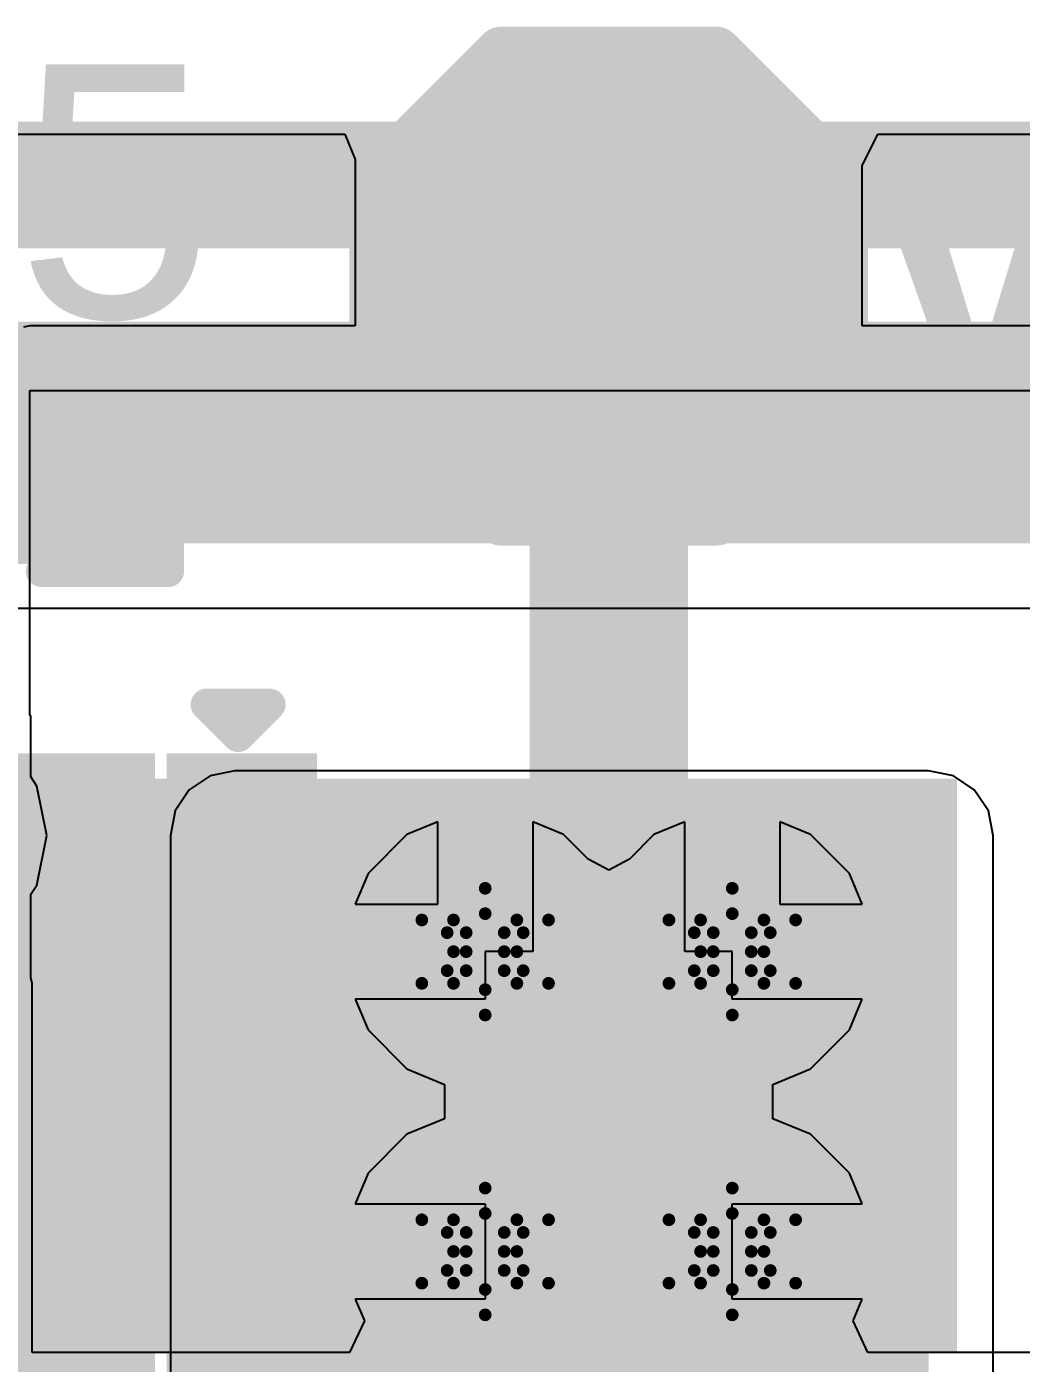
# Model space of a CAD drawing. Header units: inches. Extents: x -18 to 237, y -41 to 211.
# Drawn here: x 28.46 to 32.45, y 104.98 to 110.34 of the extents above; entities that cross this region are included whole.
import ezdxf

# ---------------------------------------------------------------- set-up
doc = ezdxf.new("R2010")
doc.units = ezdxf.units.IN
for name, color, linetype in [('Bottom Layer', 5, 'Continuous'), ('Bottom Solder', 6, 'Continuous'), ('Drill Drawing', 1, 'Continuous'), ('Top Layer', 1, 'Continuous'), ('Top Overlay', 2, 'Continuous'), ('Top Paste', 8, 'Continuous'), ('Top Solder', 216, 'Continuous'), ('Via Holes', 16, 'Continuous')]:
    doc.layers.add(name, color=color, linetype=linetype)
doc.styles.add('Arial', font='', dxfattribs={"height": 0.2})
doc.styles.add('Arial_Bold', font='', dxfattribs={"height": 0.2})
doc.styles.get('Arial').set_extended_font_data('Arial')
doc.styles.get('Arial_Bold').set_extended_font_data('Arial', bold=True)

# ---------------------------------------------------------------- blocks, each defined once
blk = doc.blocks.new('CSD25310Q2_33')
at = {"layer": 'Top Layer'}
for points in [[(-1.15, 0.85), (-0.695, 0.85), (-0.695, 0.45), (-1.15, 0.45)], [(-0.55, 0.85), (0.55, 0.85), (0.55, -0.2), (-0.55, -0.2)], [(1.15, 0.45), (0.695, 0.45), (0.695, 0.85), (1.15, 0.85)], [(-1.15, 0.2), (-0.695, 0.2), (-0.695, -0.2), (-1.15, -0.2)], [(1.15, -0.2), (0.695, -0.2), (0.695, 0.2), (1.15, 0.2)], [(-1.15, -0.45), (-0.695, -0.45), (-0.695, -0.85), (-1.15, -0.85)], [(-0.329, -0.45), (0.521, -0.45), (0.521, -0.85), (-0.329, -0.85)], [(1.15, -0.85), (0.695, -0.85), (0.695, -0.45), (1.15, -0.45)]]:
    blk.add_hatch(color=1, dxfattribs=at).paths.add_polyline_path(points)
at = {"layer": 'Top Paste'}
for points in [[(-0.5, 0.8), (0.5, 0.8), (0.5, -0.15), (-0.5, -0.15)], [(-0.279, -0.5), (0.471, -0.5), (0.471, -0.8), (-0.279, -0.8)]]:
    blk.add_hatch(color=8, dxfattribs=at).paths.add_polyline_path(points)
at = {"layer": 'Top Solder'}
for points in [[(-1.2516, 0.9516), (-0.5934, 0.9516), (-0.5934, 0.3484), (-1.2516, 0.3484)], [(-0.6516, 0.9516), (0.6516, 0.9516), (0.6516, -0.3016), (-0.6516, -0.3016)], [(1.2516, 0.3484), (0.5934, 0.3484), (0.5934, 0.9516), (1.2516, 0.9516)], [(-1.2516, 0.3016), (-0.5934, 0.3016), (-0.5934, -0.3016), (-1.2516, -0.3016)], [(1.2516, -0.3016), (0.5934, -0.3016), (0.5934, 0.3016), (1.2516, 0.3016)], [(-1.2516, -0.3484), (-0.5934, -0.3484), (-0.5934, -0.9516), (-1.2516, -0.9516)], [(-0.4306, -0.3484), (0.6226, -0.3484), (0.6226, -0.9516), (-0.4306, -0.9516)], [(1.2516, -0.9516), (0.5934, -0.9516), (0.5934, -0.3484), (1.2516, -0.3484)]]:
    blk.add_hatch(color=216, dxfattribs=at).paths.add_polyline_path(points)
at = {"layer": 'Top Overlay'}
for points in [[(1, 1.0684, 0.127, 0.127, 0), (-1, 1.0684, 0.127, 0.127, 0)], [(-1.4478, 0.508, 0.127, 0.127, 0), (-1.4478, 0.762, 0.127, 0.127, 0)], [(-1.3208, 0.635, 0.127, 0.127, 0), (-1.4478, 0.762, 0.127, 0.127, 0)], [(-1.4478, 0.508, 0.127, 0.127, 0), (-1.3208, 0.635, 0.127, 0.127, 0)], [(1, -1.0684, 0.127, 0.127, 0), (-1, -1.0684, 0.127, 0.127, 0)]]:
    blk.add_lwpolyline(points, format="xyseb", dxfattribs=at)
for points in [[(-1.0318, 1.0684, 0.0635, 0.0635, 1), (-0.9683, 1.0684, 0.0635, 0.0635, 1)], [(0.9683, 1.0684, 0.0635, 0.0635, 1), (1.0318, 1.0684, 0.0635, 0.0635, 1)], [(-1.4795, 0.762, 0.0635, 0.0635, 1), (-1.4161, 0.762, 0.0635, 0.0635, 1)], [(-1.4795, 0.762, 0.0635, 0.0635, 1), (-1.4161, 0.762, 0.0635, 0.0635, 1)], [(-1.3525, 0.635, 0.0635, 0.0635, 1), (-1.2891, 0.635, 0.0635, 0.0635, 1)], [(-1.3525, 0.635, 0.0635, 0.0635, 1), (-1.2891, 0.635, 0.0635, 0.0635, 1)], [(-1.4795, 0.508, 0.0635, 0.0635, 1), (-1.4161, 0.508, 0.0635, 0.0635, 1)], [(-1.4795, 0.508, 0.0635, 0.0635, 1), (-1.4161, 0.508, 0.0635, 0.0635, 1)], [(-1.0318, -1.0684, 0.0635, 0.0635, 1), (-0.9683, -1.0684, 0.0635, 0.0635, 1)], [(0.9683, -1.0684, 0.0635, 0.0635, 1), (1.0318, -1.0684, 0.0635, 0.0635, 1)]]:
    blk.add_lwpolyline(points, format="xyseb", close=True, dxfattribs=at)
blk = doc.blocks.new('T__________92')
at = {"layer": 'Top Layer'}
blk.add_hatch(color=1, dxfattribs=at).paths.add_polyline_path([(0.381, 0.762), (-0.381, 0.762), (-0.762, 0.381), (-0.762, -0.381), (-0.381, -0.762), (0.381, -0.762), (0.762, -0.381), (0.762, 0.381)])
at = {"layer": 'Top Paste'}
blk.add_hatch(color=8, dxfattribs=at).paths.add_polyline_path([(0.381, 0.762), (-0.381, 0.762), (-0.762, 0.381), (-0.762, -0.381), (-0.381, -0.762), (0.381, -0.762), (0.762, -0.381), (0.762, 0.381)])
at = {"layer": 'Top Solder'}
blk.add_hatch(color=216, dxfattribs=at).paths.add_polyline_path([(0.4318, 0.8636), (-0.4318, 0.8636), (-0.8636, 0.4318), (-0.8636, -0.4318), (-0.4318, -0.8636), (0.4318, -0.8636), (0.8636, -0.4318), (0.8636, 0.4318)])
at = {"layer": 'Top Overlay'}
for points in [[(-0.4318, 0.9398, 0.2, 0.2, 0), (-0.9398, 0.4318, 0.2, 0.2, 0)], [(0.4318, 0.9398, 0.2, 0.2, 0), (-0.4318, 0.9398, 0.2, 0.2, 0)], [(0.4318, 0.9398, 0.2, 0.2, 0), (-0.4318, 0.9398, 0.2, 0.2, 0)], [(0.9398, 0.4318, 0.2, 0.2, 0), (0.4318, 0.9398, 0.2, 0.2, 0)], [(-0.9398, 0.4318, 0.2, 0.2, 0), (-0.9398, -0.4318, 0.2, 0.2, 0)], [(0.9398, 0.4318, 0.2, 0.2, 0), (0.9398, -0.4318, 0.2, 0.2, 0)], [(-0.4318, -0.9398, 0.2, 0.2, 0), (-0.9398, -0.4318, 0.2, 0.2, 0)], [(0.9398, -0.4318, 0.2, 0.2, 0), (0.4318, -0.9398, 0.2, 0.2, 0)], [(0.4318, -0.9398, 0.2, 0.2, 0), (-0.4318, -0.9398, 0.2, 0.2, 0)], [(0.4318, -0.9398, 0.2, 0.2, 0), (-0.4318, -0.9398, 0.2, 0.2, 0)]]:
    blk.add_lwpolyline(points, format="xyseb", dxfattribs=at)
for points in [[(-0.4818, 0.9398, 0.1, 0.1, 1), (-0.3818, 0.9398, 0.1, 0.1, 1)], [(-0.4818, 0.9398, 0.1, 0.1, 1), (-0.3818, 0.9398, 0.1, 0.1, 1)], [(-0.4818, 0.9398, 0.1, 0.1, 1), (-0.3818, 0.9398, 0.1, 0.1, 1)], [(0.3818, 0.9398, 0.1, 0.1, 1), (0.4818, 0.9398, 0.1, 0.1, 1)], [(0.3818, 0.9398, 0.1, 0.1, 1), (0.4818, 0.9398, 0.1, 0.1, 1)], [(0.3818, 0.9398, 0.1, 0.1, 1), (0.4818, 0.9398, 0.1, 0.1, 1)], [(-0.9898, 0.4318, 0.1, 0.1, 1), (-0.8898, 0.4318, 0.1, 0.1, 1)], [(-0.9898, 0.4318, 0.1, 0.1, 1), (-0.8898, 0.4318, 0.1, 0.1, 1)], [(0.8898, 0.4318, 0.1, 0.1, 1), (0.9898, 0.4318, 0.1, 0.1, 1)], [(0.8898, 0.4318, 0.1, 0.1, 1), (0.9898, 0.4318, 0.1, 0.1, 1)], [(-0.9898, -0.4318, 0.1, 0.1, 1), (-0.8898, -0.4318, 0.1, 0.1, 1)], [(-0.9898, -0.4318, 0.1, 0.1, 1), (-0.8898, -0.4318, 0.1, 0.1, 1)], [(0.8898, -0.4318, 0.1, 0.1, 1), (0.9898, -0.4318, 0.1, 0.1, 1)], [(0.8898, -0.4318, 0.1, 0.1, 1), (0.9898, -0.4318, 0.1, 0.1, 1)], [(-0.4818, -0.9398, 0.1, 0.1, 1), (-0.3818, -0.9398, 0.1, 0.1, 1)], [(-0.4818, -0.9398, 0.1, 0.1, 1), (-0.3818, -0.9398, 0.1, 0.1, 1)], [(-0.4818, -0.9398, 0.1, 0.1, 1), (-0.3818, -0.9398, 0.1, 0.1, 1)], [(0.3818, -0.9398, 0.1, 0.1, 1), (0.4818, -0.9398, 0.1, 0.1, 1)], [(0.3818, -0.9398, 0.1, 0.1, 1), (0.4818, -0.9398, 0.1, 0.1, 1)], [(0.3818, -0.9398, 0.1, 0.1, 1), (0.4818, -0.9398, 0.1, 0.1, 1)]]:
    blk.add_lwpolyline(points, format="xyseb", close=True, dxfattribs=at)
blk = doc.blocks.new('C___0402_158')
at = {"layer": 'Top Layer'}
for points in [[(-0.6985, -0.3175), (-0.6985, 0.3175), (-0.2413, 0.3175), (-0.2413, -0.3175)], [(0.2413, -0.3175), (0.2413, 0.3175), (0.6985, 0.3175), (0.6985, -0.3175)]]:
    blk.add_hatch(color=1, dxfattribs=at).paths.add_polyline_path(points)
at = {"layer": 'Top Paste'}
for points in [[(-0.6985, -0.3175), (-0.6985, 0.3175), (-0.2413, 0.3175), (-0.2413, -0.3175)], [(0.2413, -0.3175), (0.2413, 0.3175), (0.6985, 0.3175), (0.6985, -0.3175)]]:
    blk.add_hatch(color=8, dxfattribs=at).paths.add_polyline_path(points)
at = {"layer": 'Top Solder'}
for points in [[(-0.7585, -0.3775), (-0.7585, 0.3775), (-0.1813, 0.3775), (-0.1813, -0.3775)], [(0.1813, -0.3775), (0.1813, 0.3775), (0.7585, 0.3775), (0.7585, -0.3775)]]:
    blk.add_hatch(color=216, dxfattribs=at).paths.add_polyline_path(points)
at = {"layer": 'Top Overlay'}
for points in [[(-0.7874, 0.4064, 0.127, 0.127, 0), (-0.7874, -0.4064, 0.127, 0.127, 0)], [(-0.2794, 0.4064, 0.127, 0.127, 0), (-0.7874, 0.4064, 0.127, 0.127, 0)], [(0.7874, 0.4064, 0.127, 0.127, 0), (0.2794, 0.4064, 0.127, 0.127, 0)], [(0.7874, 0.4064, 0.127, 0.127, 0), (0.7874, -0.4064, 0.127, 0.127, 0)], [(-0.2794, -0.4064, 0.127, 0.127, 0), (-0.7874, -0.4064, 0.127, 0.127, 0)], [(0.7874, -0.4064, 0.127, 0.127, 0), (0.2794, -0.4064, 0.127, 0.127, 0)]]:
    blk.add_lwpolyline(points, format="xyseb", dxfattribs=at)
for points in [[(-0.8191, 0.4064, 0.0635, 0.0635, 1), (-0.7556, 0.4064, 0.0635, 0.0635, 1)], [(-0.8191, 0.4064, 0.0635, 0.0635, 1), (-0.7556, 0.4064, 0.0635, 0.0635, 1)], [(-0.3111, 0.4064, 0.0635, 0.0635, 1), (-0.2477, 0.4064, 0.0635, 0.0635, 1)], [(0.2477, 0.4064, 0.0635, 0.0635, 1), (0.3111, 0.4064, 0.0635, 0.0635, 1)], [(0.7556, 0.4064, 0.0635, 0.0635, 1), (0.8191, 0.4064, 0.0635, 0.0635, 1)], [(0.7556, 0.4064, 0.0635, 0.0635, 1), (0.8191, 0.4064, 0.0635, 0.0635, 1)], [(-0.8191, -0.4064, 0.0635, 0.0635, 1), (-0.7556, -0.4064, 0.0635, 0.0635, 1)], [(-0.8191, -0.4064, 0.0635, 0.0635, 1), (-0.7556, -0.4064, 0.0635, 0.0635, 1)], [(-0.3111, -0.4064, 0.0635, 0.0635, 1), (-0.2477, -0.4064, 0.0635, 0.0635, 1)], [(0.2477, -0.4064, 0.0635, 0.0635, 1), (0.3111, -0.4064, 0.0635, 0.0635, 1)], [(0.7556, -0.4064, 0.0635, 0.0635, 1), (0.8191, -0.4064, 0.0635, 0.0635, 1)], [(0.7556, -0.4064, 0.0635, 0.0635, 1), (0.8191, -0.4064, 0.0635, 0.0635, 1)]]:
    blk.add_lwpolyline(points, format="xyseb", close=True, dxfattribs=at)

msp = doc.modelspace()

# ---------------------------------------------------------------- hatches: boundary and pattern name
at = {"layer": 'Bottom Layer'}
msp.add_hatch(color=5, dxfattribs=at).paths.add_polyline_path([(29.2989, 104.905), (32.0802, 104.905), (32.0802, 107.0975), (29.2989, 107.0975)])
h = msp.add_hatch(color=5, dxfattribs=at)
edge = h.paths.add_edge_path()
edge.add_arc((30.3022, 106.6322), 0.3, 0, 360)
h = msp.add_hatch(color=5, dxfattribs=at)
edge = h.paths.add_edge_path()
edge.add_arc((31.2928, 106.6322), 0.3, 0, 360)
h = msp.add_hatch(color=5, dxfattribs=at)
edge = h.paths.add_edge_path()
edge.add_arc((30.3022, 105.4305), 0.3, 0, 360)
h = msp.add_hatch(color=5, dxfattribs=at)
edge = h.paths.add_edge_path()
edge.add_arc((31.2928, 105.4305), 0.3, 0, 360)
at = {"layer": 'Bottom Solder'}
h = msp.add_hatch(color=6, dxfattribs=at)
edge = h.paths.add_edge_path()
edge.add_arc((30.3022, 106.6322), 0.4016, 0, 360)
h = msp.add_hatch(color=6, dxfattribs=at)
edge = h.paths.add_edge_path()
edge.add_arc((31.2928, 106.6322), 0.4016, 0, 360)
h = msp.add_hatch(color=6, dxfattribs=at)
edge = h.paths.add_edge_path()
edge.add_arc((30.3022, 105.4305), 0.4016, 0, 360)
h = msp.add_hatch(color=6, dxfattribs=at)
edge = h.paths.add_edge_path()
edge.add_arc((31.2928, 105.4305), 0.4016, 0, 360)
at = {"layer": 'Top Layer'}
msp.add_hatch(color=1, dxfattribs=at).paths.add_polyline_path([(28.4766, 105.025), (32.1945, 105.025), (32.1945, 107.325), (28.4766, 107.325)])
h = msp.add_hatch(color=1, dxfattribs=at)
edge = h.paths.add_edge_path()
edge.add_arc((30.3022, 106.6322), 0.3, 0, 360)
h = msp.add_hatch(color=1, dxfattribs=at)
edge = h.paths.add_edge_path()
edge.add_arc((31.2928, 106.6322), 0.3, 0, 360)
h = msp.add_hatch(color=1, dxfattribs=at)
edge = h.paths.add_edge_path()
edge.add_arc((30.3022, 105.4305), 0.3, 0, 360)
h = msp.add_hatch(color=1, dxfattribs=at)
edge = h.paths.add_edge_path()
edge.add_arc((31.2928, 105.4305), 0.3, 0, 360)
at = {"layer": 'Top Solder'}
h = msp.add_hatch(color=216, dxfattribs=at)
edge = h.paths.add_edge_path()
edge.add_arc((30.3022, 106.6322), 0.4016, 0, 360)
h = msp.add_hatch(color=216, dxfattribs=at)
edge = h.paths.add_edge_path()
edge.add_arc((31.2928, 106.6322), 0.4016, 0, 360)
h = msp.add_hatch(color=216, dxfattribs=at)
edge = h.paths.add_edge_path()
edge.add_arc((30.3022, 105.4305), 0.4016, 0, 360)
h = msp.add_hatch(color=216, dxfattribs=at)
edge = h.paths.add_edge_path()
edge.add_arc((31.2928, 105.4305), 0.4016, 0, 360)
at = {"layer": 'Via Holes'}
h = msp.add_hatch(color=7, dxfattribs=at)
edge = h.paths.add_edge_path()
edge.add_arc((30.3022, 106.6322), 0.15, 0, 360)
h = msp.add_hatch(color=7, dxfattribs=at)
edge = h.paths.add_edge_path()
edge.add_arc((31.2928, 106.6322), 0.15, 0, 360)
h = msp.add_hatch(color=7, dxfattribs=at)
edge = h.paths.add_edge_path()
edge.add_arc((30.3022, 105.4305), 0.15, 0, 360)
h = msp.add_hatch(color=7, dxfattribs=at)
edge = h.paths.add_edge_path()
edge.add_arc((31.2928, 105.4305), 0.15, 0, 360)

# ---------------------------------------------------------------- linework, layer by layer
at = {"layer": 'Bottom Layer'}
for p, q in [((25.9892, 108.0084), (35.0724, 108.0084)), ((29.2989, 107.3565), (29.1998, 107.3368)), ((32.0802, 107.3565), (29.2989, 107.3565)), ((32.1793, 107.3368), (32.0802, 107.3565)), ((29.1998, 107.3368), (29.1158, 107.2806)), ((32.2633, 107.2806), (32.1793, 107.3368)), ((29.1158, 107.2806), (29.0596, 107.1966)), ((32.3195, 107.1966), (32.2633, 107.2806)), ((29.0596, 107.1966), (29.0399, 107.0975)), ((32.3392, 107.0975), (32.3195, 107.1966)), ((29.0399, 107.0975), (29.0399, 104.905)), ((32.3392, 104.905), (32.3392, 107.0975))]:
    msp.add_line(p, q, dxfattribs=at)
for points in [[(21.9157, 109.7056, 0.508, 0.508, 0), (38.7582, 109.7056, 0.508, 0.508, 0)], [(22.7295, 108.7129, 0.889, 0.889, 0), (35.4605, 108.7129, 0.889, 0.889, 0)]]:
    msp.add_lwpolyline(points, format="xyseb", dxfattribs=at)
at = {"layer": 'Drill Drawing'}
for points in [[(30.1752, 106.7592, 0.0508, 0.0508, 0), (30.3022, 106.8862, 0.0508, 0.0508, 0)], [(30.3022, 106.8862, 0.0508, 0.0508, 0), (30.4292, 106.7592, 0.0508, 0.0508, 0)], [(31.1658, 106.7592, 0.0508, 0.0508, 0), (31.2928, 106.8862, 0.0508, 0.0508, 0)], [(31.2928, 106.8862, 0.0508, 0.0508, 0), (31.4198, 106.7592, 0.0508, 0.0508, 0)], [(30.0482, 106.7592, 0.0508, 0.0508, 0), (30.1752, 106.6322, 0.0508, 0.0508, 0)], [(30.0482, 106.7592, 0.0508, 0.0508, 0), (30.1752, 106.7592, 0.0508, 0.0508, 0)], [(30.226, 106.7084, 0.0508, 0.0508, 0), (30.3022, 106.7846, 0.0508, 0.0508, 0)], [(30.3022, 106.7846, 0.0508, 0.0508, 0), (30.3784, 106.7084, 0.0508, 0.0508, 0)], [(30.4292, 106.7592, 0.0508, 0.0508, 0), (30.5562, 106.7592, 0.0508, 0.0508, 0)], [(30.4292, 106.6322, 0.0508, 0.0508, 0), (30.5562, 106.7592, 0.0508, 0.0508, 0)], [(31.0388, 106.7592, 0.0508, 0.0508, 0), (31.1658, 106.6322, 0.0508, 0.0508, 0)], [(31.0388, 106.7592, 0.0508, 0.0508, 0), (31.1658, 106.7592, 0.0508, 0.0508, 0)], [(31.2166, 106.7084, 0.0508, 0.0508, 0), (31.2928, 106.7846, 0.0508, 0.0508, 0)], [(31.2928, 106.7846, 0.0508, 0.0508, 0), (31.369, 106.7084, 0.0508, 0.0508, 0)], [(31.4198, 106.7592, 0.0508, 0.0508, 0), (31.5468, 106.7592, 0.0508, 0.0508, 0)], [(31.4198, 106.6322, 0.0508, 0.0508, 0), (31.5468, 106.7592, 0.0508, 0.0508, 0)], [(30.1498, 106.7084, 0.0508, 0.0508, 0), (30.226, 106.6322, 0.0508, 0.0508, 0)], [(30.1498, 106.7084, 0.0508, 0.0508, 0), (30.226, 106.7084, 0.0508, 0.0508, 0)], [(30.3784, 106.7084, 0.0508, 0.0508, 0), (30.4546, 106.7084, 0.0508, 0.0508, 0)], [(30.3784, 106.6322, 0.0508, 0.0508, 0), (30.4546, 106.7084, 0.0508, 0.0508, 0)], [(31.1404, 106.7084, 0.0508, 0.0508, 0), (31.2166, 106.6322, 0.0508, 0.0508, 0)], [(31.1404, 106.7084, 0.0508, 0.0508, 0), (31.2166, 106.7084, 0.0508, 0.0508, 0)], [(31.369, 106.7084, 0.0508, 0.0508, 0), (31.4452, 106.7084, 0.0508, 0.0508, 0)], [(31.369, 106.6322, 0.0508, 0.0508, 0), (31.4452, 106.7084, 0.0508, 0.0508, 0)], [(30.0482, 106.5052, 0.0508, 0.0508, 0), (30.1752, 106.6322, 0.0508, 0.0508, 0)], [(30.1498, 106.556, 0.0508, 0.0508, 0), (30.226, 106.6322, 0.0508, 0.0508, 0)], [(30.3784, 106.6322, 0.0508, 0.0508, 0), (30.4546, 106.556, 0.0508, 0.0508, 0)], [(30.4292, 106.6322, 0.0508, 0.0508, 0), (30.5562, 106.5052, 0.0508, 0.0508, 0)], [(31.0388, 106.5052, 0.0508, 0.0508, 0), (31.1658, 106.6322, 0.0508, 0.0508, 0)], [(31.1404, 106.556, 0.0508, 0.0508, 0), (31.2166, 106.6322, 0.0508, 0.0508, 0)], [(31.369, 106.6322, 0.0508, 0.0508, 0), (31.4452, 106.556, 0.0508, 0.0508, 0)], [(31.4198, 106.6322, 0.0508, 0.0508, 0), (31.5468, 106.5052, 0.0508, 0.0508, 0)], [(30.1498, 106.556, 0.0508, 0.0508, 0), (30.226, 106.556, 0.0508, 0.0508, 0)], [(30.226, 106.556, 0.0508, 0.0508, 0), (30.3022, 106.4798, 0.0508, 0.0508, 0)], [(30.3022, 106.4798, 0.0508, 0.0508, 0), (30.3784, 106.556, 0.0508, 0.0508, 0)], [(30.3784, 106.556, 0.0508, 0.0508, 0), (30.4546, 106.556, 0.0508, 0.0508, 0)], [(31.1404, 106.556, 0.0508, 0.0508, 0), (31.2166, 106.556, 0.0508, 0.0508, 0)], [(31.2166, 106.556, 0.0508, 0.0508, 0), (31.2928, 106.4798, 0.0508, 0.0508, 0)], [(31.2928, 106.4798, 0.0508, 0.0508, 0), (31.369, 106.556, 0.0508, 0.0508, 0)], [(31.369, 106.556, 0.0508, 0.0508, 0), (31.4452, 106.556, 0.0508, 0.0508, 0)], [(30.0482, 106.5052, 0.0508, 0.0508, 0), (30.1752, 106.5052, 0.0508, 0.0508, 0)], [(30.1752, 106.5052, 0.0508, 0.0508, 0), (30.3022, 106.3782, 0.0508, 0.0508, 0)], [(30.3022, 106.3782, 0.0508, 0.0508, 0), (30.4292, 106.5052, 0.0508, 0.0508, 0)], [(30.4292, 106.5052, 0.0508, 0.0508, 0), (30.5562, 106.5052, 0.0508, 0.0508, 0)], [(31.0388, 106.5052, 0.0508, 0.0508, 0), (31.1658, 106.5052, 0.0508, 0.0508, 0)], [(31.1658, 106.5052, 0.0508, 0.0508, 0), (31.2928, 106.3782, 0.0508, 0.0508, 0)], [(31.2928, 106.3782, 0.0508, 0.0508, 0), (31.4198, 106.5052, 0.0508, 0.0508, 0)], [(31.4198, 106.5052, 0.0508, 0.0508, 0), (31.5468, 106.5052, 0.0508, 0.0508, 0)], [(30.1752, 105.5575, 0.0508, 0.0508, 0), (30.3022, 105.6845, 0.0508, 0.0508, 0)], [(30.3022, 105.6845, 0.0508, 0.0508, 0), (30.4292, 105.5575, 0.0508, 0.0508, 0)], [(31.1658, 105.5575, 0.0508, 0.0508, 0), (31.2928, 105.6845, 0.0508, 0.0508, 0)], [(31.2928, 105.6845, 0.0508, 0.0508, 0), (31.4198, 105.5575, 0.0508, 0.0508, 0)], [(30.226, 105.5067, 0.0508, 0.0508, 0), (30.3022, 105.5829, 0.0508, 0.0508, 0)], [(30.3022, 105.5829, 0.0508, 0.0508, 0), (30.3784, 105.5067, 0.0508, 0.0508, 0)], [(31.2166, 105.5067, 0.0508, 0.0508, 0), (31.2928, 105.5829, 0.0508, 0.0508, 0)], [(31.2928, 105.5829, 0.0508, 0.0508, 0), (31.369, 105.5067, 0.0508, 0.0508, 0)], [(30.0482, 105.5575, 0.0508, 0.0508, 0), (30.1752, 105.4305, 0.0508, 0.0508, 0)], [(30.0482, 105.5575, 0.0508, 0.0508, 0), (30.1752, 105.5575, 0.0508, 0.0508, 0)], [(30.4292, 105.5575, 0.0508, 0.0508, 0), (30.5562, 105.5575, 0.0508, 0.0508, 0)], [(30.4292, 105.4305, 0.0508, 0.0508, 0), (30.5562, 105.5575, 0.0508, 0.0508, 0)], [(31.0388, 105.5575, 0.0508, 0.0508, 0), (31.1658, 105.4305, 0.0508, 0.0508, 0)], [(31.0388, 105.5575, 0.0508, 0.0508, 0), (31.1658, 105.5575, 0.0508, 0.0508, 0)], [(31.4198, 105.5575, 0.0508, 0.0508, 0), (31.5468, 105.5575, 0.0508, 0.0508, 0)], [(31.4198, 105.4305, 0.0508, 0.0508, 0), (31.5468, 105.5575, 0.0508, 0.0508, 0)], [(30.1498, 105.5067, 0.0508, 0.0508, 0), (30.226, 105.4305, 0.0508, 0.0508, 0)], [(30.1498, 105.5067, 0.0508, 0.0508, 0), (30.226, 105.5067, 0.0508, 0.0508, 0)], [(30.3784, 105.5067, 0.0508, 0.0508, 0), (30.4546, 105.5067, 0.0508, 0.0508, 0)], [(30.3784, 105.4305, 0.0508, 0.0508, 0), (30.4546, 105.5067, 0.0508, 0.0508, 0)], [(31.1404, 105.5067, 0.0508, 0.0508, 0), (31.2166, 105.4305, 0.0508, 0.0508, 0)], [(31.1404, 105.5067, 0.0508, 0.0508, 0), (31.2166, 105.5067, 0.0508, 0.0508, 0)], [(31.369, 105.5067, 0.0508, 0.0508, 0), (31.4452, 105.5067, 0.0508, 0.0508, 0)], [(31.369, 105.4305, 0.0508, 0.0508, 0), (31.4452, 105.5067, 0.0508, 0.0508, 0)], [(30.0482, 105.3035, 0.0508, 0.0508, 0), (30.1752, 105.4305, 0.0508, 0.0508, 0)], [(30.1498, 105.3543, 0.0508, 0.0508, 0), (30.226, 105.4305, 0.0508, 0.0508, 0)], [(30.3784, 105.4305, 0.0508, 0.0508, 0), (30.4546, 105.3543, 0.0508, 0.0508, 0)], [(30.4292, 105.4305, 0.0508, 0.0508, 0), (30.5562, 105.3035, 0.0508, 0.0508, 0)], [(31.0388, 105.3035, 0.0508, 0.0508, 0), (31.1658, 105.4305, 0.0508, 0.0508, 0)], [(31.1404, 105.3543, 0.0508, 0.0508, 0), (31.2166, 105.4305, 0.0508, 0.0508, 0)], [(31.369, 105.4305, 0.0508, 0.0508, 0), (31.4452, 105.3543, 0.0508, 0.0508, 0)], [(31.4198, 105.4305, 0.0508, 0.0508, 0), (31.5468, 105.3035, 0.0508, 0.0508, 0)], [(30.1498, 105.3543, 0.0508, 0.0508, 0), (30.226, 105.3543, 0.0508, 0.0508, 0)], [(30.226, 105.3543, 0.0508, 0.0508, 0), (30.3022, 105.2781, 0.0508, 0.0508, 0)], [(30.3022, 105.2781, 0.0508, 0.0508, 0), (30.3784, 105.3543, 0.0508, 0.0508, 0)], [(30.3784, 105.3543, 0.0508, 0.0508, 0), (30.4546, 105.3543, 0.0508, 0.0508, 0)], [(31.1404, 105.3543, 0.0508, 0.0508, 0), (31.2166, 105.3543, 0.0508, 0.0508, 0)], [(31.2166, 105.3543, 0.0508, 0.0508, 0), (31.2928, 105.2781, 0.0508, 0.0508, 0)], [(31.2928, 105.2781, 0.0508, 0.0508, 0), (31.369, 105.3543, 0.0508, 0.0508, 0)], [(31.369, 105.3543, 0.0508, 0.0508, 0), (31.4452, 105.3543, 0.0508, 0.0508, 0)], [(30.0482, 105.3035, 0.0508, 0.0508, 0), (30.1752, 105.3035, 0.0508, 0.0508, 0)], [(30.1752, 105.3035, 0.0508, 0.0508, 0), (30.3022, 105.1765, 0.0508, 0.0508, 0)], [(30.3022, 105.1765, 0.0508, 0.0508, 0), (30.4292, 105.3035, 0.0508, 0.0508, 0)], [(30.4292, 105.3035, 0.0508, 0.0508, 0), (30.5562, 105.3035, 0.0508, 0.0508, 0)], [(31.0388, 105.3035, 0.0508, 0.0508, 0), (31.1658, 105.3035, 0.0508, 0.0508, 0)], [(31.1658, 105.3035, 0.0508, 0.0508, 0), (31.2928, 105.1765, 0.0508, 0.0508, 0)], [(31.2928, 105.1765, 0.0508, 0.0508, 0), (31.4198, 105.3035, 0.0508, 0.0508, 0)], [(31.4198, 105.3035, 0.0508, 0.0508, 0), (31.5468, 105.3035, 0.0508, 0.0508, 0)]]:
    msp.add_lwpolyline(points, format="xyseb", dxfattribs=at)
for points in [[(30.2895, 106.8862, 0.0254, 0.0254, 1), (30.3149, 106.8862, 0.0254, 0.0254, 1)], [(30.2895, 106.8862, 0.0254, 0.0254, 1), (30.3149, 106.8862, 0.0254, 0.0254, 1)], [(31.2801, 106.8862, 0.0254, 0.0254, 1), (31.3055, 106.8862, 0.0254, 0.0254, 1)], [(31.2801, 106.8862, 0.0254, 0.0254, 1), (31.3055, 106.8862, 0.0254, 0.0254, 1)], [(30.0355, 106.7592, 0.0254, 0.0254, 1), (30.0609, 106.7592, 0.0254, 0.0254, 1)], [(30.0355, 106.7592, 0.0254, 0.0254, 1), (30.0609, 106.7592, 0.0254, 0.0254, 1)], [(30.1625, 106.7592, 0.0254, 0.0254, 1), (30.1879, 106.7592, 0.0254, 0.0254, 1)], [(30.1625, 106.7592, 0.0254, 0.0254, 1), (30.1879, 106.7592, 0.0254, 0.0254, 1)], [(30.2895, 106.7846, 0.0254, 0.0254, 1), (30.3149, 106.7846, 0.0254, 0.0254, 1)], [(30.2895, 106.7846, 0.0254, 0.0254, 1), (30.3149, 106.7846, 0.0254, 0.0254, 1)], [(30.4165, 106.7592, 0.0254, 0.0254, 1), (30.4419, 106.7592, 0.0254, 0.0254, 1)], [(30.4165, 106.7592, 0.0254, 0.0254, 1), (30.4419, 106.7592, 0.0254, 0.0254, 1)], [(30.5435, 106.7592, 0.0254, 0.0254, 1), (30.5689, 106.7592, 0.0254, 0.0254, 1)], [(30.5435, 106.7592, 0.0254, 0.0254, 1), (30.5689, 106.7592, 0.0254, 0.0254, 1)], [(31.0261, 106.7592, 0.0254, 0.0254, 1), (31.0515, 106.7592, 0.0254, 0.0254, 1)], [(31.0261, 106.7592, 0.0254, 0.0254, 1), (31.0515, 106.7592, 0.0254, 0.0254, 1)], [(31.1531, 106.7592, 0.0254, 0.0254, 1), (31.1785, 106.7592, 0.0254, 0.0254, 1)], [(31.1531, 106.7592, 0.0254, 0.0254, 1), (31.1785, 106.7592, 0.0254, 0.0254, 1)], [(31.2801, 106.7846, 0.0254, 0.0254, 1), (31.3055, 106.7846, 0.0254, 0.0254, 1)], [(31.2801, 106.7846, 0.0254, 0.0254, 1), (31.3055, 106.7846, 0.0254, 0.0254, 1)], [(31.4071, 106.7592, 0.0254, 0.0254, 1), (31.4325, 106.7592, 0.0254, 0.0254, 1)], [(31.4071, 106.7592, 0.0254, 0.0254, 1), (31.4325, 106.7592, 0.0254, 0.0254, 1)], [(31.5341, 106.7592, 0.0254, 0.0254, 1), (31.5595, 106.7592, 0.0254, 0.0254, 1)], [(31.5341, 106.7592, 0.0254, 0.0254, 1), (31.5595, 106.7592, 0.0254, 0.0254, 1)], [(30.1371, 106.7084, 0.0254, 0.0254, 1), (30.1625, 106.7084, 0.0254, 0.0254, 1)], [(30.1371, 106.7084, 0.0254, 0.0254, 1), (30.1625, 106.7084, 0.0254, 0.0254, 1)], [(30.2133, 106.7084, 0.0254, 0.0254, 1), (30.2387, 106.7084, 0.0254, 0.0254, 1)], [(30.2133, 106.7084, 0.0254, 0.0254, 1), (30.2387, 106.7084, 0.0254, 0.0254, 1)], [(30.3657, 106.7084, 0.0254, 0.0254, 1), (30.3911, 106.7084, 0.0254, 0.0254, 1)], [(30.3657, 106.7084, 0.0254, 0.0254, 1), (30.3911, 106.7084, 0.0254, 0.0254, 1)], [(30.4419, 106.7084, 0.0254, 0.0254, 1), (30.4673, 106.7084, 0.0254, 0.0254, 1)], [(30.4419, 106.7084, 0.0254, 0.0254, 1), (30.4673, 106.7084, 0.0254, 0.0254, 1)], [(31.1277, 106.7084, 0.0254, 0.0254, 1), (31.1531, 106.7084, 0.0254, 0.0254, 1)], [(31.1277, 106.7084, 0.0254, 0.0254, 1), (31.1531, 106.7084, 0.0254, 0.0254, 1)], [(31.2039, 106.7084, 0.0254, 0.0254, 1), (31.2293, 106.7084, 0.0254, 0.0254, 1)], [(31.2039, 106.7084, 0.0254, 0.0254, 1), (31.2293, 106.7084, 0.0254, 0.0254, 1)], [(31.3563, 106.7084, 0.0254, 0.0254, 1), (31.3817, 106.7084, 0.0254, 0.0254, 1)], [(31.3563, 106.7084, 0.0254, 0.0254, 1), (31.3817, 106.7084, 0.0254, 0.0254, 1)], [(31.4325, 106.7084, 0.0254, 0.0254, 1), (31.4579, 106.7084, 0.0254, 0.0254, 1)], [(31.4325, 106.7084, 0.0254, 0.0254, 1), (31.4579, 106.7084, 0.0254, 0.0254, 1)], [(30.1625, 106.6322, 0.0254, 0.0254, 1), (30.1879, 106.6322, 0.0254, 0.0254, 1)], [(30.1625, 106.6322, 0.0254, 0.0254, 1), (30.1879, 106.6322, 0.0254, 0.0254, 1)], [(30.2133, 106.6322, 0.0254, 0.0254, 1), (30.2387, 106.6322, 0.0254, 0.0254, 1)], [(30.2133, 106.6322, 0.0254, 0.0254, 1), (30.2387, 106.6322, 0.0254, 0.0254, 1)], [(30.3657, 106.6322, 0.0254, 0.0254, 1), (30.3911, 106.6322, 0.0254, 0.0254, 1)], [(30.3657, 106.6322, 0.0254, 0.0254, 1), (30.3911, 106.6322, 0.0254, 0.0254, 1)], [(30.4165, 106.6322, 0.0254, 0.0254, 1), (30.4419, 106.6322, 0.0254, 0.0254, 1)], [(30.4165, 106.6322, 0.0254, 0.0254, 1), (30.4419, 106.6322, 0.0254, 0.0254, 1)], [(31.1531, 106.6322, 0.0254, 0.0254, 1), (31.1785, 106.6322, 0.0254, 0.0254, 1)], [(31.1531, 106.6322, 0.0254, 0.0254, 1), (31.1785, 106.6322, 0.0254, 0.0254, 1)], [(31.2039, 106.6322, 0.0254, 0.0254, 1), (31.2293, 106.6322, 0.0254, 0.0254, 1)], [(31.2039, 106.6322, 0.0254, 0.0254, 1), (31.2293, 106.6322, 0.0254, 0.0254, 1)], [(31.3563, 106.6322, 0.0254, 0.0254, 1), (31.3817, 106.6322, 0.0254, 0.0254, 1)], [(31.3563, 106.6322, 0.0254, 0.0254, 1), (31.3817, 106.6322, 0.0254, 0.0254, 1)], [(31.4071, 106.6322, 0.0254, 0.0254, 1), (31.4325, 106.6322, 0.0254, 0.0254, 1)], [(31.4071, 106.6322, 0.0254, 0.0254, 1), (31.4325, 106.6322, 0.0254, 0.0254, 1)], [(30.1371, 106.556, 0.0254, 0.0254, 1), (30.1625, 106.556, 0.0254, 0.0254, 1)], [(30.1371, 106.556, 0.0254, 0.0254, 1), (30.1625, 106.556, 0.0254, 0.0254, 1)], [(30.2133, 106.556, 0.0254, 0.0254, 1), (30.2387, 106.556, 0.0254, 0.0254, 1)], [(30.2133, 106.556, 0.0254, 0.0254, 1), (30.2387, 106.556, 0.0254, 0.0254, 1)], [(30.3657, 106.556, 0.0254, 0.0254, 1), (30.3911, 106.556, 0.0254, 0.0254, 1)], [(30.3657, 106.556, 0.0254, 0.0254, 1), (30.3911, 106.556, 0.0254, 0.0254, 1)], [(30.4419, 106.556, 0.0254, 0.0254, 1), (30.4673, 106.556, 0.0254, 0.0254, 1)], [(30.4419, 106.556, 0.0254, 0.0254, 1), (30.4673, 106.556, 0.0254, 0.0254, 1)], [(31.1277, 106.556, 0.0254, 0.0254, 1), (31.1531, 106.556, 0.0254, 0.0254, 1)], [(31.1277, 106.556, 0.0254, 0.0254, 1), (31.1531, 106.556, 0.0254, 0.0254, 1)], [(31.2039, 106.556, 0.0254, 0.0254, 1), (31.2293, 106.556, 0.0254, 0.0254, 1)], [(31.2039, 106.556, 0.0254, 0.0254, 1), (31.2293, 106.556, 0.0254, 0.0254, 1)], [(31.3563, 106.556, 0.0254, 0.0254, 1), (31.3817, 106.556, 0.0254, 0.0254, 1)], [(31.3563, 106.556, 0.0254, 0.0254, 1), (31.3817, 106.556, 0.0254, 0.0254, 1)], [(31.4325, 106.556, 0.0254, 0.0254, 1), (31.4579, 106.556, 0.0254, 0.0254, 1)], [(31.4325, 106.556, 0.0254, 0.0254, 1), (31.4579, 106.556, 0.0254, 0.0254, 1)], [(30.0355, 106.5052, 0.0254, 0.0254, 1), (30.0609, 106.5052, 0.0254, 0.0254, 1)], [(30.0355, 106.5052, 0.0254, 0.0254, 1), (30.0609, 106.5052, 0.0254, 0.0254, 1)], [(30.1625, 106.5052, 0.0254, 0.0254, 1), (30.1879, 106.5052, 0.0254, 0.0254, 1)], [(30.1625, 106.5052, 0.0254, 0.0254, 1), (30.1879, 106.5052, 0.0254, 0.0254, 1)], [(30.2895, 106.4798, 0.0254, 0.0254, 1), (30.3149, 106.4798, 0.0254, 0.0254, 1)], [(30.2895, 106.4798, 0.0254, 0.0254, 1), (30.3149, 106.4798, 0.0254, 0.0254, 1)], [(30.4165, 106.5052, 0.0254, 0.0254, 1), (30.4419, 106.5052, 0.0254, 0.0254, 1)], [(30.4165, 106.5052, 0.0254, 0.0254, 1), (30.4419, 106.5052, 0.0254, 0.0254, 1)], [(30.5435, 106.5052, 0.0254, 0.0254, 1), (30.5689, 106.5052, 0.0254, 0.0254, 1)], [(30.5435, 106.5052, 0.0254, 0.0254, 1), (30.5689, 106.5052, 0.0254, 0.0254, 1)], [(31.0261, 106.5052, 0.0254, 0.0254, 1), (31.0515, 106.5052, 0.0254, 0.0254, 1)], [(31.0261, 106.5052, 0.0254, 0.0254, 1), (31.0515, 106.5052, 0.0254, 0.0254, 1)], [(31.1531, 106.5052, 0.0254, 0.0254, 1), (31.1785, 106.5052, 0.0254, 0.0254, 1)], [(31.1531, 106.5052, 0.0254, 0.0254, 1), (31.1785, 106.5052, 0.0254, 0.0254, 1)], [(31.2801, 106.4798, 0.0254, 0.0254, 1), (31.3055, 106.4798, 0.0254, 0.0254, 1)], [(31.2801, 106.4798, 0.0254, 0.0254, 1), (31.3055, 106.4798, 0.0254, 0.0254, 1)], [(31.4071, 106.5052, 0.0254, 0.0254, 1), (31.4325, 106.5052, 0.0254, 0.0254, 1)], [(31.4071, 106.5052, 0.0254, 0.0254, 1), (31.4325, 106.5052, 0.0254, 0.0254, 1)], [(31.5341, 106.5052, 0.0254, 0.0254, 1), (31.5595, 106.5052, 0.0254, 0.0254, 1)], [(31.5341, 106.5052, 0.0254, 0.0254, 1), (31.5595, 106.5052, 0.0254, 0.0254, 1)], [(30.2895, 106.3782, 0.0254, 0.0254, 1), (30.3149, 106.3782, 0.0254, 0.0254, 1)], [(30.2895, 106.3782, 0.0254, 0.0254, 1), (30.3149, 106.3782, 0.0254, 0.0254, 1)], [(31.2801, 106.3782, 0.0254, 0.0254, 1), (31.3055, 106.3782, 0.0254, 0.0254, 1)], [(31.2801, 106.3782, 0.0254, 0.0254, 1), (31.3055, 106.3782, 0.0254, 0.0254, 1)], [(30.2895, 105.6845, 0.0254, 0.0254, 1), (30.3149, 105.6845, 0.0254, 0.0254, 1)], [(30.2895, 105.6845, 0.0254, 0.0254, 1), (30.3149, 105.6845, 0.0254, 0.0254, 1)], [(31.2801, 105.6845, 0.0254, 0.0254, 1), (31.3055, 105.6845, 0.0254, 0.0254, 1)], [(31.2801, 105.6845, 0.0254, 0.0254, 1), (31.3055, 105.6845, 0.0254, 0.0254, 1)], [(30.2895, 105.5829, 0.0254, 0.0254, 1), (30.3149, 105.5829, 0.0254, 0.0254, 1)], [(30.2895, 105.5829, 0.0254, 0.0254, 1), (30.3149, 105.5829, 0.0254, 0.0254, 1)], [(31.2801, 105.5829, 0.0254, 0.0254, 1), (31.3055, 105.5829, 0.0254, 0.0254, 1)], [(31.2801, 105.5829, 0.0254, 0.0254, 1), (31.3055, 105.5829, 0.0254, 0.0254, 1)], [(30.0355, 105.5575, 0.0254, 0.0254, 1), (30.0609, 105.5575, 0.0254, 0.0254, 1)], [(30.0355, 105.5575, 0.0254, 0.0254, 1), (30.0609, 105.5575, 0.0254, 0.0254, 1)], [(30.1625, 105.5575, 0.0254, 0.0254, 1), (30.1879, 105.5575, 0.0254, 0.0254, 1)], [(30.1625, 105.5575, 0.0254, 0.0254, 1), (30.1879, 105.5575, 0.0254, 0.0254, 1)], [(30.4165, 105.5575, 0.0254, 0.0254, 1), (30.4419, 105.5575, 0.0254, 0.0254, 1)], [(30.4165, 105.5575, 0.0254, 0.0254, 1), (30.4419, 105.5575, 0.0254, 0.0254, 1)], [(30.5435, 105.5575, 0.0254, 0.0254, 1), (30.5689, 105.5575, 0.0254, 0.0254, 1)], [(30.5435, 105.5575, 0.0254, 0.0254, 1), (30.5689, 105.5575, 0.0254, 0.0254, 1)], [(31.0261, 105.5575, 0.0254, 0.0254, 1), (31.0515, 105.5575, 0.0254, 0.0254, 1)], [(31.0261, 105.5575, 0.0254, 0.0254, 1), (31.0515, 105.5575, 0.0254, 0.0254, 1)], [(31.1531, 105.5575, 0.0254, 0.0254, 1), (31.1785, 105.5575, 0.0254, 0.0254, 1)], [(31.1531, 105.5575, 0.0254, 0.0254, 1), (31.1785, 105.5575, 0.0254, 0.0254, 1)], [(31.4071, 105.5575, 0.0254, 0.0254, 1), (31.4325, 105.5575, 0.0254, 0.0254, 1)], [(31.4071, 105.5575, 0.0254, 0.0254, 1), (31.4325, 105.5575, 0.0254, 0.0254, 1)], [(31.5341, 105.5575, 0.0254, 0.0254, 1), (31.5595, 105.5575, 0.0254, 0.0254, 1)], [(31.5341, 105.5575, 0.0254, 0.0254, 1), (31.5595, 105.5575, 0.0254, 0.0254, 1)], [(30.1371, 105.5067, 0.0254, 0.0254, 1), (30.1625, 105.5067, 0.0254, 0.0254, 1)], [(30.1371, 105.5067, 0.0254, 0.0254, 1), (30.1625, 105.5067, 0.0254, 0.0254, 1)], [(30.2133, 105.5067, 0.0254, 0.0254, 1), (30.2387, 105.5067, 0.0254, 0.0254, 1)], [(30.2133, 105.5067, 0.0254, 0.0254, 1), (30.2387, 105.5067, 0.0254, 0.0254, 1)], [(30.3657, 105.5067, 0.0254, 0.0254, 1), (30.3911, 105.5067, 0.0254, 0.0254, 1)], [(30.3657, 105.5067, 0.0254, 0.0254, 1), (30.3911, 105.5067, 0.0254, 0.0254, 1)], [(30.4419, 105.5067, 0.0254, 0.0254, 1), (30.4673, 105.5067, 0.0254, 0.0254, 1)], [(30.4419, 105.5067, 0.0254, 0.0254, 1), (30.4673, 105.5067, 0.0254, 0.0254, 1)], [(31.1277, 105.5067, 0.0254, 0.0254, 1), (31.1531, 105.5067, 0.0254, 0.0254, 1)], [(31.1277, 105.5067, 0.0254, 0.0254, 1), (31.1531, 105.5067, 0.0254, 0.0254, 1)], [(31.2039, 105.5067, 0.0254, 0.0254, 1), (31.2293, 105.5067, 0.0254, 0.0254, 1)], [(31.2039, 105.5067, 0.0254, 0.0254, 1), (31.2293, 105.5067, 0.0254, 0.0254, 1)], [(31.3563, 105.5067, 0.0254, 0.0254, 1), (31.3817, 105.5067, 0.0254, 0.0254, 1)], [(31.3563, 105.5067, 0.0254, 0.0254, 1), (31.3817, 105.5067, 0.0254, 0.0254, 1)], [(31.4325, 105.5067, 0.0254, 0.0254, 1), (31.4579, 105.5067, 0.0254, 0.0254, 1)], [(31.4325, 105.5067, 0.0254, 0.0254, 1), (31.4579, 105.5067, 0.0254, 0.0254, 1)], [(30.1625, 105.4305, 0.0254, 0.0254, 1), (30.1879, 105.4305, 0.0254, 0.0254, 1)], [(30.1625, 105.4305, 0.0254, 0.0254, 1), (30.1879, 105.4305, 0.0254, 0.0254, 1)], [(30.2133, 105.4305, 0.0254, 0.0254, 1), (30.2387, 105.4305, 0.0254, 0.0254, 1)], [(30.2133, 105.4305, 0.0254, 0.0254, 1), (30.2387, 105.4305, 0.0254, 0.0254, 1)], [(30.3657, 105.4305, 0.0254, 0.0254, 1), (30.3911, 105.4305, 0.0254, 0.0254, 1)], [(30.3657, 105.4305, 0.0254, 0.0254, 1), (30.3911, 105.4305, 0.0254, 0.0254, 1)], [(30.4165, 105.4305, 0.0254, 0.0254, 1), (30.4419, 105.4305, 0.0254, 0.0254, 1)], [(30.4165, 105.4305, 0.0254, 0.0254, 1), (30.4419, 105.4305, 0.0254, 0.0254, 1)], [(31.1531, 105.4305, 0.0254, 0.0254, 1), (31.1785, 105.4305, 0.0254, 0.0254, 1)], [(31.1531, 105.4305, 0.0254, 0.0254, 1), (31.1785, 105.4305, 0.0254, 0.0254, 1)], [(31.2039, 105.4305, 0.0254, 0.0254, 1), (31.2293, 105.4305, 0.0254, 0.0254, 1)], [(31.2039, 105.4305, 0.0254, 0.0254, 1), (31.2293, 105.4305, 0.0254, 0.0254, 1)], [(31.3563, 105.4305, 0.0254, 0.0254, 1), (31.3817, 105.4305, 0.0254, 0.0254, 1)], [(31.3563, 105.4305, 0.0254, 0.0254, 1), (31.3817, 105.4305, 0.0254, 0.0254, 1)], [(31.4071, 105.4305, 0.0254, 0.0254, 1), (31.4325, 105.4305, 0.0254, 0.0254, 1)], [(31.4071, 105.4305, 0.0254, 0.0254, 1), (31.4325, 105.4305, 0.0254, 0.0254, 1)], [(30.1371, 105.3543, 0.0254, 0.0254, 1), (30.1625, 105.3543, 0.0254, 0.0254, 1)], [(30.1371, 105.3543, 0.0254, 0.0254, 1), (30.1625, 105.3543, 0.0254, 0.0254, 1)], [(30.2133, 105.3543, 0.0254, 0.0254, 1), (30.2387, 105.3543, 0.0254, 0.0254, 1)], [(30.2133, 105.3543, 0.0254, 0.0254, 1), (30.2387, 105.3543, 0.0254, 0.0254, 1)], [(30.3657, 105.3543, 0.0254, 0.0254, 1), (30.3911, 105.3543, 0.0254, 0.0254, 1)], [(30.3657, 105.3543, 0.0254, 0.0254, 1), (30.3911, 105.3543, 0.0254, 0.0254, 1)], [(30.4419, 105.3543, 0.0254, 0.0254, 1), (30.4673, 105.3543, 0.0254, 0.0254, 1)], [(30.4419, 105.3543, 0.0254, 0.0254, 1), (30.4673, 105.3543, 0.0254, 0.0254, 1)], [(31.1277, 105.3543, 0.0254, 0.0254, 1), (31.1531, 105.3543, 0.0254, 0.0254, 1)], [(31.1277, 105.3543, 0.0254, 0.0254, 1), (31.1531, 105.3543, 0.0254, 0.0254, 1)], [(31.2039, 105.3543, 0.0254, 0.0254, 1), (31.2293, 105.3543, 0.0254, 0.0254, 1)], [(31.2039, 105.3543, 0.0254, 0.0254, 1), (31.2293, 105.3543, 0.0254, 0.0254, 1)], [(31.3563, 105.3543, 0.0254, 0.0254, 1), (31.3817, 105.3543, 0.0254, 0.0254, 1)], [(31.3563, 105.3543, 0.0254, 0.0254, 1), (31.3817, 105.3543, 0.0254, 0.0254, 1)], [(31.4325, 105.3543, 0.0254, 0.0254, 1), (31.4579, 105.3543, 0.0254, 0.0254, 1)], [(31.4325, 105.3543, 0.0254, 0.0254, 1), (31.4579, 105.3543, 0.0254, 0.0254, 1)], [(30.0355, 105.3035, 0.0254, 0.0254, 1), (30.0609, 105.3035, 0.0254, 0.0254, 1)], [(30.0355, 105.3035, 0.0254, 0.0254, 1), (30.0609, 105.3035, 0.0254, 0.0254, 1)], [(30.1625, 105.3035, 0.0254, 0.0254, 1), (30.1879, 105.3035, 0.0254, 0.0254, 1)], [(30.1625, 105.3035, 0.0254, 0.0254, 1), (30.1879, 105.3035, 0.0254, 0.0254, 1)], [(30.4165, 105.3035, 0.0254, 0.0254, 1), (30.4419, 105.3035, 0.0254, 0.0254, 1)], [(30.4165, 105.3035, 0.0254, 0.0254, 1), (30.4419, 105.3035, 0.0254, 0.0254, 1)], [(30.5435, 105.3035, 0.0254, 0.0254, 1), (30.5689, 105.3035, 0.0254, 0.0254, 1)], [(30.5435, 105.3035, 0.0254, 0.0254, 1), (30.5689, 105.3035, 0.0254, 0.0254, 1)], [(31.0261, 105.3035, 0.0254, 0.0254, 1), (31.0515, 105.3035, 0.0254, 0.0254, 1)], [(31.0261, 105.3035, 0.0254, 0.0254, 1), (31.0515, 105.3035, 0.0254, 0.0254, 1)], [(31.1531, 105.3035, 0.0254, 0.0254, 1), (31.1785, 105.3035, 0.0254, 0.0254, 1)], [(31.1531, 105.3035, 0.0254, 0.0254, 1), (31.1785, 105.3035, 0.0254, 0.0254, 1)], [(31.4071, 105.3035, 0.0254, 0.0254, 1), (31.4325, 105.3035, 0.0254, 0.0254, 1)], [(31.4071, 105.3035, 0.0254, 0.0254, 1), (31.4325, 105.3035, 0.0254, 0.0254, 1)], [(31.5341, 105.3035, 0.0254, 0.0254, 1), (31.5595, 105.3035, 0.0254, 0.0254, 1)], [(31.5341, 105.3035, 0.0254, 0.0254, 1), (31.5595, 105.3035, 0.0254, 0.0254, 1)], [(30.2895, 105.2781, 0.0254, 0.0254, 1), (30.3149, 105.2781, 0.0254, 0.0254, 1)], [(30.2895, 105.2781, 0.0254, 0.0254, 1), (30.3149, 105.2781, 0.0254, 0.0254, 1)], [(31.2801, 105.2781, 0.0254, 0.0254, 1), (31.3055, 105.2781, 0.0254, 0.0254, 1)], [(31.2801, 105.2781, 0.0254, 0.0254, 1), (31.3055, 105.2781, 0.0254, 0.0254, 1)], [(30.2895, 105.1765, 0.0254, 0.0254, 1), (30.3149, 105.1765, 0.0254, 0.0254, 1)], [(30.2895, 105.1765, 0.0254, 0.0254, 1), (30.3149, 105.1765, 0.0254, 0.0254, 1)], [(31.2801, 105.1765, 0.0254, 0.0254, 1), (31.3055, 105.1765, 0.0254, 0.0254, 1)], [(31.2801, 105.1765, 0.0254, 0.0254, 1), (31.3055, 105.1765, 0.0254, 0.0254, 1)]]:
    msp.add_lwpolyline(points, format="xyseb", close=True, dxfattribs=at)
at = {"layer": 'Top Layer'}
for p, q in [((24.4212, 109.9088), (29.7396, 109.9088)), ((29.7396, 109.9088), (29.7815, 109.8077)), ((31.8135, 109.7818), (31.876, 109.9088)), ((31.876, 109.9088), (51.435, 109.9088)), ((29.7815, 109.8077), (29.7815, 109.1401)), ((31.8135, 109.1401), (31.8135, 109.7818)), ((28.4766, 109.1401), (28.4516, 109.1351)), ((29.7815, 109.1401), (28.4766, 109.1401)), ((35.9918, 109.1401), (31.8135, 109.1401)), ((28.4766, 107.579), (28.4766, 108.8811)), ((28.4766, 108.8811), (35.9918, 108.8811)), ((28.4806, 107.579), (28.4766, 107.579)), ((28.4806, 107.3324), (28.4806, 107.579)), ((28.5051, 107.2957), (28.4806, 107.3324)), ((28.5446, 107.0975), (28.5051, 107.2957)), ((30.1117, 107.1529), (29.9884, 107.1019)), ((30.1117, 106.8227), (30.1117, 107.1529)), ((30.616, 107.1019), (30.4927, 107.1529)), ((30.4927, 107.1529), (30.4927, 106.6322)), ((31.1023, 107.1529), (30.979, 107.1019)), ((31.1023, 106.6322), (31.1023, 107.1529)), ((31.6066, 107.1019), (31.4833, 107.1529)), ((31.4833, 107.1529), (31.4833, 106.8227)), ((28.5051, 106.8993), (28.5446, 107.0975)), ((29.9884, 107.1019), (29.8325, 106.946)), ((30.7145, 107.0033), (30.616, 107.1019)), ((30.979, 107.1019), (30.8805, 107.0033)), ((31.7625, 106.946), (31.6066, 107.1019)), ((30.7975, 106.9595), (30.7145, 107.0033)), ((30.8805, 107.0033), (30.7975, 106.9595)), ((29.8325, 106.946), (29.7815, 106.8227)), ((31.8135, 106.8227), (31.7625, 106.946)), ((28.4806, 106.8626), (28.5051, 106.8993)), ((28.4806, 106.529), (28.4806, 106.8626)), ((29.7815, 106.8227), (30.1117, 106.8227)), ((31.4833, 106.8227), (31.8135, 106.8227)), ((30.4927, 106.6322), (30.3022, 106.6322)), ((30.3022, 106.6322), (30.3022, 106.4417)), ((31.2928, 106.6322), (31.1023, 106.6322)), ((31.2928, 106.4417), (31.2928, 106.6322)), ((28.4856, 106.504), (28.4806, 106.529)), ((28.4856, 105.025), (28.4856, 106.504)), ((30.3022, 106.4417), (29.7815, 106.4417)), ((29.7815, 106.4417), (29.8325, 106.3184)), ((31.8135, 106.4417), (31.2928, 106.4417)), ((31.7625, 106.3184), (31.8135, 106.4417)), ((29.8325, 106.3184), (29.9884, 106.1625)), ((31.6066, 106.1625), (31.7625, 106.3184)), ((29.9884, 106.1625), (30.1392, 106.1001)), ((31.4558, 106.1001), (31.6066, 106.1625)), ((30.1392, 106.1001), (30.1392, 105.9626)), ((31.4558, 105.9626), (31.4558, 106.1001)), ((30.1392, 105.9626), (29.9884, 105.9001)), ((31.6066, 105.9001), (31.4558, 105.9626)), ((29.9884, 105.9001), (29.8325, 105.7443)), ((31.7625, 105.7443), (31.6066, 105.9001)), ((29.8325, 105.7443), (29.7815, 105.621)), ((31.8135, 105.621), (31.7625, 105.7443)), ((29.7815, 105.621), (30.3022, 105.621)), ((30.3022, 105.621), (30.3022, 105.24)), ((31.2928, 105.24), (31.2928, 105.621)), ((31.2928, 105.621), (31.8135, 105.621)), ((30.3022, 105.24), (29.7815, 105.24)), ((29.7815, 105.24), (29.8179, 105.152)), ((31.8135, 105.24), (31.2928, 105.24)), ((31.7771, 105.152), (31.8135, 105.24)), ((29.8179, 105.152), (29.7583, 105.025)), ((31.8367, 105.025), (31.7771, 105.152)), ((29.7583, 105.025), (28.4856, 105.025)), ((33.1512, 105.025), (31.8367, 105.025))]:
    msp.add_line(p, q, dxfattribs=at)
msp.add_lwpolyline([(30.7975, 106.2258, 0.635, 0.635, 0), (30.7975, 109.2997, 0.635, 0.635, 0)], format="xyseb", dxfattribs=at)
for points in [[(30.6388, 109.2997, 0.3175, 0.3175, 1), (30.9563, 109.2997, 0.3175, 0.3175, 1)], [(30.6388, 106.2258, 0.3175, 0.3175, 1), (30.9563, 106.2258, 0.3175, 0.3175, 1)]]:
    msp.add_lwpolyline(points, format="xyseb", close=True, dxfattribs=at)

# ---------------------------------------------------------------- block references
for name, p, rotation in [('T__________92', (30.7975, 109.2997), 180), ('C___0402_158', (28.2442, 108.5636), 180), ('CSD25310Q2_33', (28.6766, 106.175), 270)]:
    msp.add_blockref(name, p, dxfattribs=dict(rotation=rotation))

# ---------------------------------------------------------------- texts
at = {"layer": 'Top Overlay', "style": 'Arial'}
msp.add_text('C5', height=1.016, dxfattribs=at).set_placement((27.3984, 109.1728))
at = {"layer": 'Top Overlay', "style": 'Arial_Bold'}
msp.add_text('VBUS', height=1, rotation=360, dxfattribs=at).set_placement((31.8259, 108.8269))

doc.saveas('drawing.dxf')
